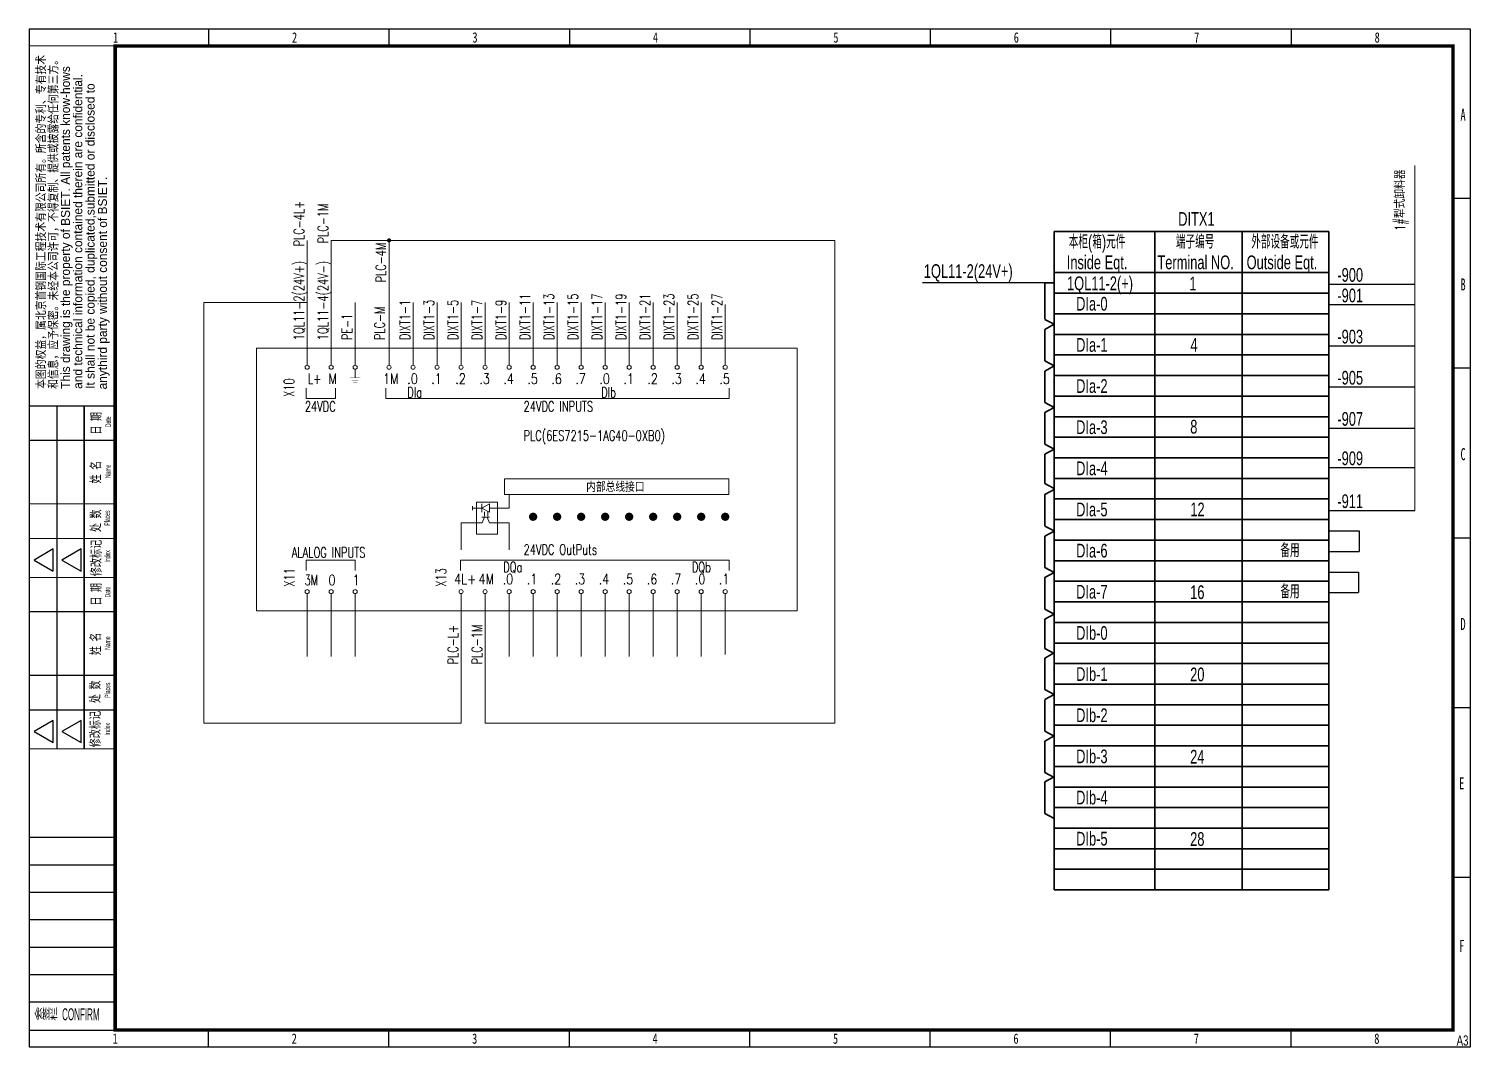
# Model space of a CAD drawing. Header units: millimetres. Extents: x 6333 to 49538, y -3842 to 24603.
# Drawn here: x 7130.9 to 7551.1, y -3276.9 to -2979.9 of the extents above; entities that cross this region are included whole.
import ezdxf
from ezdxf.enums import TextEntityAlignment as Align

# ---------------------------------------------------------------- set-up
doc = ezdxf.new("R2010")
doc.units = ezdxf.units.MM
doc.linetypes.add('DASHED', pattern=[0.75, 0.5, -0.25])
for name, color, linetype, lineweight in [('000自动化文字', 7, 'Continuous', 25), ('000自动化暂时锁定', 7, 'Continuous', 35), ('图框', 7, 'Continuous', 13)]:
    doc.layers.add(name, color=color, linetype=linetype, lineweight=lineweight)
doc.layers.add('TK', color=7, linetype='Continuous')
doc.layers.add('模板-签名-公用', color=3, linetype='Continuous')
doc.styles.add('CIETXT', font='simplex2.shx', dxfattribs={"width": 0.8, "bigfont": 'hztxt.shx'})
doc.styles.add('LZ-Roman', font='bsdi_xw.shx')
doc.styles.add('Style-Times New Roman', font='bsdi_xw.shx', dxfattribs={"bigfont": '@bsdi_hz.shx'})
doc.styles.add('Style-仿宋_GB2312', font='')
doc.styles.add('宋体', font='bsdi_xw.shx', dxfattribs={"width": 0.7, "height": 2.5, "bigfont": '@bsdi_hz.shx'})
doc.styles.add('宋体_1', font='bsdi_xw.shx', dxfattribs={"width": 0.7, "height": 2.386364, "bigfont": '@bsdi_hz.shx'})
doc.styles.add('首钢设计院H4', font='BSDI_XW.shx', dxfattribs={"width": 0.7, "height": 4, "bigfont": 'BSDI_HZ.shx'})
doc.styles.add('首钢设计院H5', font='BSDI_XW.shx', dxfattribs={"width": 0.7, "bigfont": 'BSDI_HZ.shx'})
doc.styles.get('Style-仿宋_GB2312').set_extended_font_data('仿宋_GB2312')

# ---------------------------------------------------------------- blocks, each defined once
blk = doc.blocks.new('BSIET_通用图框_A3_1')
at = {"const_width": 0.5}
blk.add_lwpolyline([(-404, 187), (-404, 87)], dxfattribs=at)
at = {"layer": '图框', "color": 7, "linetype": 'Continuous', "lineweight": 25}
for p, q in [((-367.8, 297), (-367.8, 292)), ((-315.2, 297), (-315.2, 292)), ((-262.6, 297), (-262.6, 292)), ((-210, 297), (-210, 292)), ((-157.4, 297), (-157.4, 292)), ((-104.8, 297), (-104.8, 292)), ((-52.2, 297), (-52.2, 292)), ((0, 247.5), (-5, 247.5)), ((0, 198), (-5, 198)), ((-412, 187), (-412, 87)), ((0, 148.5), (-5, 148.5)), ((-413.03, 145.32), (-418.65, 142.07)), ((-413.03, 138.82), (-413.03, 145.32)), ((-404.96, 145.32), (-410.58, 142.07)), ((-404.96, 138.82), (-404.96, 145.32)), ((-418.65, 142.07), (-413.03, 138.82)), ((-410.58, 142.07), (-404.96, 138.82)), ((0, 99), (-5, 99)), ((-413.03, 95.32), (-418.65, 92.07)), ((-413.03, 88.82), (-413.03, 95.32)), ((-404.96, 95.32), (-410.58, 92.07)), ((-404.96, 88.82), (-404.96, 95.32)), ((-418.65, 92.07), (-413.03, 88.82)), ((-410.58, 92.07), (-404.96, 88.82)), ((0, 49.5), (-5, 49.5)), ((-367.8, 0), (-367.8, 5)), ((-315.2, 0), (-315.2, 5)), ((-262.6, 0), (-262.6, 5)), ((-210, 0), (-210, 5)), ((-157.4, 0), (-157.4, 5)), ((-104.8, 0), (-104.8, 5)), ((-52.2, 0), (-52.2, 5))]:
    blk.add_line(p, q, dxfattribs=at)
at = {"layer": '图框', "color": 7, "linetype": 'Continuous', "lineweight": 20}
blk.add_line((-420, 292), (-395, 292), dxfattribs=at)
blk.add_line((-420, 292), (-395, 292), dxfattribs=at)
blk.add_line((-420, 292), (-395, 292), dxfattribs=at)
blk.add_line((-420, 292), (-395, 292), dxfattribs=at)
at = {"layer": '图框', "color": 7, "lineweight": 25}
for p, q in [((-420.12, 61.21), (-395.12, 61.21)), ((-420, 61.21), (-395, 61.21)), ((-420, 61.21), (-395, 61.21)), ((-420, 61.21), (-395, 61.21)), ((-420.02, 53.21), (-395.02, 53.21)), ((-420.02, 53.21), (-395.02, 53.21)), ((-420.02, 53.21), (-395.02, 53.21)), ((-420, 53.21), (-395, 53.21)), ((-420, 45.21), (-395, 45.21)), ((-420, 37.21), (-395, 37.21)), ((-420, 29.21), (-395, 29.21)), ((-420, 21.21), (-395, 21.21)), ((-420, 13.21), (-395, 13.21)), ((-420, 5), (-395, 5))]:
    blk.add_line(p, q, dxfattribs=at)
at = {"layer": '图框', "lineweight": 25}
blk.add_lwpolyline([(-420, 297), (0, 297), (0, 0), (-420, 0)], close=True, dxfattribs=at)
at = {"layer": '图框', "const_width": 1}
blk.add_lwpolyline([(-395, 292), (-5, 292), (-5, 5), (-395, 5)], close=True, dxfattribs=at)
at = {"layer": '图框', "const_width": 0.35}
for points in [[(-420, 187), (-395, 187)], [(-420, 177), (-395, 177)], [(-420, 158.45), (-395, 158.45)], [(-420, 148.35), (-395, 148.35)], [(-420, 137), (-395, 137)], [(-420, 127), (-395, 127)], [(-420, 108.45), (-395, 108.45)], [(-420, 98.35), (-395, 98.35)], [(-420, 87), (-395, 87)]]:
    blk.add_lwpolyline(points, dxfattribs=at)
at = {"layer": 'TK', "style": '宋体_1', "width": 0.7, "flags": 3}
for tag, p in [('LZCO_NGZBS-W50-H30-D10_T7', (-43.87, 279.75)), ('LZCO_NJN-W50-H30-D10_T7', (-42.73, 248.65))]:
    blk.add_attdef(tag, text='', height=3, dxfattribs=at).set_placement(p, align=Align.MIDDLE_CENTER)
at = {"layer": 'TK', "lineweight": 25, "style": '宋体', "width": 0.7, "flags": 3}
for tag, p in [('LZHQ_N会签6_T6_H6', (-407.25, 57.08)), ('LZHQ_N会签5_T6_H6', (-407.25, 49.08)), ('LZHQ_N会签4_T6_H6', (-407.25, 41.08)), ('LZHQ_N会签3_T6_H6', (-407.25, 33.08)), ('LZHQ_N会签2_T6_H6', (-407.25, 25.08)), ('LZHQ_N会签1_T6_H6', (-407.25, 17.08))]:
    blk.add_attdef(tag, text='', height=2.5, dxfattribs=at).set_placement(p, align=Align.MIDDLE)
at = {"layer": '图框', "color": 7, "linetype": 'Continuous', "lineweight": 25}
for s, height, style, width, p in [('1', 3, 'Style-仿宋_GB2312', 0.733334, (-394.89, 294.49)), ('2', 3, 'Style-仿宋_GB2312', 0.733334, (-342.7, 294.49)), ('3', 3, 'Style-仿宋_GB2312', 0.733334, (-290.1, 294.49)), ('4', 3, 'Style-仿宋_GB2312', 0.733334, (-237.5, 294.49)), ('5', 3, 'Style-仿宋_GB2312', 0.733334, (-184.9, 294.49)), ('6', 3, 'Style-仿宋_GB2312', 0.733334, (-132.3, 294.49)), ('7', 3, 'Style-仿宋_GB2312', 0.733334, (-79.7, 294.49)), ('8', 3, 'Style-仿宋_GB2312', 0.733334, (-27.1, 294.49)), ('A', 3.5, 'Style-仿宋_GB2312', 0.628572, (-2.07, 271.95)), ('B', 3.5, 'Style-仿宋_GB2312', 0.628572, (-2.07, 222.45)), ('C', 3.5, 'Style-仿宋_GB2312', 0.628572, (-2.07, 172.95)), ('D', 3.5, 'Style-仿宋_GB2312', 0.628572, (-2.07, 123.45)), ('E', 3.5, 'Style-仿宋_GB2312', 0.628572, (-2.43, 76.97)), ('F', 3.5, 'Style-仿宋_GB2312', 0.628572, (-2.43, 29.56)), ('1', 3, 'Style-仿宋_GB2312', 0.733334, (-395, 2.5)), ('2', 3, 'Style-仿宋_GB2312', 0.733334, (-342.8, 2.5)), ('3', 3, 'Style-仿宋_GB2312', 0.733334, (-290.2, 2.5)), ('4', 3, 'Style-仿宋_GB2312', 0.733334, (-237.6, 2.5)), ('5', 3, 'Style-仿宋_GB2312', 0.733334, (-185, 2.5)), ('6', 3, 'Style-仿宋_GB2312', 0.733334, (-132.4, 2.5)), ('7', 3, 'Style-仿宋_GB2312', 0.733334, (-79.8, 2.5)), ('8', 3, 'Style-仿宋_GB2312', 0.733334, (-27.2, 2.5)), ('A3', 3, 'Style-Times New Roman', 0.7, (-2.23, 1.95))]:
    blk.add_text(s, height=height, dxfattribs=dict(at, style=style, width=width)).set_placement(p, align=Align.MIDDLE_CENTER)
at = {"layer": '图框', "color": 7, "linetype": 'Continuous', "lineweight": 20, "style": 'Style-仿宋_GB2312', "width": 0.807692}
blk.add_text('本图的权益，属北京首钢国际工程技术有限公司所有。所含的专利、专有技术', height=2.6, rotation=90, dxfattribs=at).set_placement((-418, 192), align=Align.TOP_LEFT)
at = {"layer": '图框', "color": 7, "linetype": 'Continuous'}
for s, height, style, width, p in [('和信息，应予保密。未经本公司许可，不得复制、提供或披露给任何第三方。', 2.6, 'Style-仿宋_GB2312', 0.807692, (-411.8, 192)), ('Name', 1.6, 'Style-Times New Roman', 0.55, (-396.29, 165.99)), ('Places', 1.6, 'Style-Times New Roman', 0.55, (-396.54, 152.12)), ('Index', 1.6, 'Style-Times New Roman', 0.55, (-396.43, 141.36)), ('Name', 1.6, 'Style-Times New Roman', 0.55, (-396.44, 115.88)), ('Places', 1.6, 'Style-Times New Roman', 0.55, (-396.43, 101.92)), ('Index', 1.6, 'Style-Times New Roman', 0.55, (-396.46, 90.97))]:
    blk.add_text(s, height=height, rotation=90, dxfattribs=dict(at, style=style, width=width)).set_placement(p)
at = {"layer": '图框', "color": 7, "linetype": 'Continuous', "lineweight": 20, "style": 'LZ-Roman'}
for s, p in [('This drawing is the property of BSIET. All patents know-hows', (-410.8, 192)), ('and technical information contained therein are confidential.', (-407.2, 192)), ('It shall not be copied, duplicated,submitted or disclosed to ', (-403.6, 192))]:
    blk.add_text(s, height=2.6, rotation=90, dxfattribs=at).set_placement(p, align=Align.TOP_LEFT)
at = {"layer": '图框', "color": 7, "linetype": 'Continuous', "style": 'LZ-Roman'}
blk.add_text('anythird party without consent of BSIET.', height=2.6, rotation=90, dxfattribs=at).set_placement((-397.4, 191.84))
at = {"layer": '图框', "color": 7, "linetype": 'Continuous', "lineweight": 20, "style": 'Style-仿宋_GB2312', "width": 0.678571}
for s, p in [('日 期', (-399.21, 178.68)), ('姓 名', (-399.32, 164.4)), ('处 数', (-399.32, 150.23)), ('修改标记', (-399.21, 137.34)), ('日 期', (-399.21, 128.79)), ('姓 名', (-399.38, 114.34)), ('处 数', (-399.49, 100.34)), ('修改标记', (-399.49, 87.45))]:
    blk.add_text(s, height=2.8, rotation=90, dxfattribs=at).set_placement(p)
at = {"layer": '图框', "color": 7, "linetype": 'Continuous', "lineweight": 25, "style": 'Style-Times New Roman', "width": 0.55}
for p in [(-396.24, 180.85), (-396.4, 131.18)]:
    blk.add_text('Date', height=1.6, rotation=90, dxfattribs=at).set_placement(p)
at = {"layer": '图框', "color": 7, "lineweight": 25, "style": 'Style-Times New Roman', "width": 0.5}
blk.add_text('会签栏  CONFIRM', height=3.5, dxfattribs=at).set_placement((-418.59, 7.85))
at = {"layer": '模板-签名-公用', "style": '宋体', "width": 0.7, "flags": 3}
blk.add_attdef('LZFRAME', (-40.91, 2.06), '', height=3, dxfattribs=at)
at = {"layer": '模板-签名-公用', "style": '宋体', "width": 0.7}
blk.add_attdef('LZTQINS', text='', height=2, dxfattribs=at).set_placement((-5, 5), align=Align.MIDDLE)

msp = doc.modelspace()

# ---------------------------------------------------------------- linework, layer by layer
at = {"lineweight": 9}
for p, q in [((7534.98, -3120.34), (7534.98, -3019.79)), ((7219.04, -3078.01), (7219.04, -3059.68)), ((7226.04, -3078.01), (7226.04, -3059.68)), ((7242.91, -3078.01), (7242.91, -3059.68)), ((7249.91, -3078.01), (7249.91, -3059.68)), ((7256.91, -3078.01), (7256.91, -3059.68)), ((7263.91, -3078.01), (7263.91, -3059.68)), ((7270.91, -3078.01), (7270.91, -3059.68)), ((7277.91, -3078.01), (7277.91, -3059.68)), ((7284.91, -3078.01), (7284.91, -3059.68)), ((7291.91, -3078.01), (7291.91, -3059.68)), ((7298.91, -3078.01), (7298.91, -3059.68)), ((7305.91, -3078.01), (7305.91, -3059.68)), ((7312.91, -3078.01), (7312.91, -3059.68)), ((7319.91, -3078.01), (7319.91, -3059.68)), ((7326.91, -3078.01), (7326.91, -3059.68)), ((7226.04, -3081.74), (7226.04, -3079.21)), ((7260.28, -3119.08), (7260.28, -3120.27)), ((7260.28, -3119.68), (7262.92, -3119.68)), ((7262.92, -3118.49), (7262.92, -3120.87)), ((7263.75, -3120.76), (7263.75, -3122.03)), ((7264.67, -3120.76), (7264.67, -3122.03)), ((7265.2, -3118.49), (7265.2, -3120.87)), ((7265.2, -3119.68), (7270.91, -3119.68)), ((7256.91, -3131.86), (7256.91, -3123.94)), ((7256.91, -3123.94), (7259.58, -3123.94)), ((7263.05, -3123.94), (7259.58, -3123.94)), ((7262.99, -3122.32), (7265.23, -3122.32)), ((7263.73, -3122.32), (7263.05, -3123.94)), ((7264.49, -3122.32), (7265.17, -3123.94)), ((7265.17, -3123.94), (7268.64, -3123.94)), ((7270.91, -3123.94), (7268.64, -3123.94)), ((7270.91, -3131.86), (7270.91, -3123.94)), ((7212.04, -3144.63), (7212.04, -3162.95)), ((7219.04, -3144.63), (7219.04, -3162.95)), ((7219.04, -3144.63), (7219.04, -3162.95)), ((7226.04, -3144.63), (7226.04, -3162.95)), ((7270.91, -3144.63), (7270.91, -3162.95)), ((7277.91, -3144.63), (7277.91, -3162.95)), ((7284.91, -3144.63), (7284.91, -3162.95)), ((7291.91, -3144.63), (7291.91, -3162.95)), ((7298.91, -3144.63), (7298.91, -3162.95)), ((7305.91, -3144.63), (7305.91, -3162.95)), ((7312.91, -3144.63), (7312.91, -3162.95)), ((7319.91, -3144.63), (7319.91, -3162.95)), ((7326.91, -3144.63), (7326.91, -3162.95)), ((7333.9, -3144.63), (7333.9, -3162.35))]:
    msp.add_line(p, q, dxfattribs=at)
at = {"color": 240, "lineweight": 9, "true_color": 0xed1f24}
for p, q in [((7212.04, -3059.68), (7212.04, -3041.61)), ((7212.04, -3078.01), (7212.04, -3059.68)), ((7256.91, -3144.63), (7256.91, -3162.95))]:
    msp.add_line(p, q, dxfattribs=at)
at = {"color": 3, "lineweight": 9}
for p, q in [((7235.91, -3078.01), (7235.91, -3041.61)), ((7263.91, -3144.63), (7263.91, -3162.95))]:
    msp.add_line(p, q, dxfattribs=at)
at = {"lineweight": 30}
msp.add_line((7429.75, -3053.94), (7391.42, -3053.94), dxfattribs=at)
at = {"color": 1, "lineweight": 9}
msp.add_line((7333.9, -3078.01), (7333.9, -3060.28), dxfattribs=at)
at = {"color": 3, "lineweight": 9}
for points in [[(7219.04, -3078.01), (7219.04, -3041.61), (7362.75, -3041.61)], [(7263.91, -3162.95), (7263.91, -3182.4), (7365.85, -3182.4), (7365.85, -3041.61), (7362.75, -3041.61)]]:
    msp.add_lwpolyline(points, dxfattribs=at)
at = {"color": 3, "lineweight": 18, "const_width": 0.6}
msp.add_lwpolyline([(7235.61, -3041.61, 1), (7236.21, -3041.61, 1)], format="xyb", close=True, dxfattribs=at)
at = {"color": 240, "lineweight": 9, "true_color": 0xed1f24}
msp.add_lwpolyline([(7256.91, -3162.95), (7256.91, -3182.4), (7181.87, -3182.4), (7181.87, -3059.68), (7212.04, -3059.68)], dxfattribs=at)
at = {"lineweight": 9}
for points in [[(7197.24, -3073.02), (7354.9, -3073.02), (7354.9, -3149.62), (7197.24, -3149.62)], [(7269.52, -3111.19), (7334.92, -3111.19), (7334.92, -3115.76), (7269.52, -3115.76)], [(7261.38, -3118), (7267.54, -3118), (7267.54, -3127.31), (7261.38, -3127.31)]]:
    msp.add_lwpolyline(points, close=True, dxfattribs=at)
at = {"lineweight": 18}
for points, const_width in [([(7224.54, -3081.74), (7227.54, -3081.74)], 0.1), ([(7227, -3082.44), (7225.08, -3082.44)], 0.1), ([(7226.65, -3083.08), (7225.43, -3083.08)], 0.08)]:
    msp.add_lwpolyline(points, dxfattribs=dict(at, const_width=const_width))
at = {"lineweight": 9}
for points in [[(7211.76, -3084.71), (7211.76, -3087.74), (7220.26, -3087.74), (7220.26, -3084.71)], [(7234.96, -3087.74), (7335.08, -3087.74), (7335.08, -3084.71)], [(7234.96, -3087.74), (7234.96, -3084.71)], [(7270.91, -3119.68), (7270.91, -3115.76)], [(7262.92, -3119.68), (7265.2, -3118.49), (7265.2, -3120.87), (7262.92, -3119.68)], [(7211.76, -3137.92), (7211.76, -3134.89), (7226.06, -3134.89), (7226.06, -3137.92)], [(7256.74, -3134.89), (7335.08, -3134.89), (7335.08, -3137.92)], [(7256.74, -3134.89), (7256.74, -3137.92)]]:
    msp.add_lwpolyline(points, dxfattribs=at)
at = {"lineweight": 18, "const_width": 1.2}
for points in [[(7277.31, -3122.21, 1), (7278.51, -3122.21, 1)], [(7284.31, -3122.21, 1), (7285.51, -3122.21, 1)], [(7291.31, -3122.21, 1), (7292.51, -3122.21, 1)], [(7298.31, -3122.21, 1), (7299.51, -3122.21, 1)], [(7305.31, -3122.21, 1), (7306.51, -3122.21, 1)], [(7312.31, -3122.21, 1), (7313.51, -3122.21, 1)], [(7319.31, -3122.21, 1), (7320.51, -3122.21, 1)], [(7326.31, -3122.21, 1), (7327.51, -3122.21, 1)], [(7333.31, -3122.21, 1), (7334.51, -3122.21, 1)]]:
    msp.add_lwpolyline(points, format="xyb", close=True, dxfattribs=at)
at = {"lineweight": 9}
for centre in [(7212.04, -3078.61), (7219.04, -3078.61), (7226.04, -3078.61), (7235.91, -3078.61), (7242.91, -3078.61), (7249.91, -3078.61), (7256.91, -3078.61), (7263.91, -3078.61), (7270.91, -3078.61), (7277.91, -3078.61), (7284.91, -3078.61), (7291.91, -3078.61), (7298.91, -3078.61), (7305.91, -3078.61), (7312.91, -3078.61), (7319.91, -3078.61), (7326.91, -3078.61), (7333.91, -3078.61), (7212.04, -3144.03), (7219.04, -3144.03), (7226.04, -3144.03), (7256.91, -3144.03), (7263.91, -3144.03), (7270.91, -3144.03), (7277.91, -3144.03), (7284.91, -3144.03), (7291.91, -3144.03), (7298.91, -3144.03), (7305.91, -3144.03), (7312.91, -3144.03), (7319.91, -3144.03), (7326.91, -3144.03), (7333.91, -3144.03)]:
    msp.add_circle(centre, 0.6, dxfattribs=at)
at = {"layer": '000自动化文字', "color": 240, "true_color": 0xed1f24}
msp.add_line((7509.84, -3054.34), (7534.98, -3054.34), dxfattribs=at)
at = {"layer": '000自动化文字', "color": 3}
for p, q in [((7509.84, -3060.34), (7534.98, -3060.34)), ((7509.84, -3072.34), (7534.98, -3072.34)), ((7509.84, -3084.34), (7534.98, -3084.34)), ((7509.84, -3096.34), (7534.98, -3096.34)), ((7509.84, -3107.83), (7534.98, -3107.83)), ((7509.84, -3120.34), (7534.98, -3120.34)), ((7509.84, -3126.34), (7518.68, -3126.34)), ((7518.68, -3126.34), (7518.68, -3132.34)), ((7509.84, -3132.34), (7518.68, -3132.34)), ((7509.84, -3138.34), (7518.56, -3138.34)), ((7518.56, -3138.34), (7518.56, -3144.34)), ((7509.84, -3144.34), (7518.56, -3144.34))]:
    msp.add_line(p, q, dxfattribs=at)
at = {"layer": '000自动化暂时锁定', "linetype": 'Continuous'}
for p, q in [((7429.84, -3039.02), (7509.84, -3039.02)), ((7429.84, -3039.02), (7509.84, -3039.02)), ((7429.84, -3231.03), (7429.84, -3039.02)), ((7459.19, -3231.03), (7459.19, -3039.02)), ((7484.58, -3231.03), (7484.58, -3039.02)), ((7509.84, -3231.03), (7509.84, -3039.02)), ((7429.8, -3053.96), (7427.07, -3053.96)), ((7427.07, -3053.96), (7427.07, -3064.59)), ((7429.84, -3051.02), (7509.84, -3051.02)), ((7429.84, -3057.02), (7509.84, -3057.02)), ((7429.84, -3063.02), (7509.84, -3063.02)), ((7427.06, -3064.64), (7429.83, -3066.08)), ((7429.83, -3066.08), (7427.1, -3067.58)), ((7427.07, -3067.59), (7427.07, -3076.76)), ((7429.84, -3069.02), (7509.84, -3069.02)), ((7429.84, -3075.02), (7509.84, -3075.02)), ((7427.06, -3076.77), (7429.83, -3078.2)), ((7427.07, -3079.73), (7427.07, -3088.91)), ((7429.83, -3078.23), (7427.1, -3079.73)), ((7429.84, -3081.02), (7509.84, -3081.02)), ((7429.84, -3087.02), (7509.84, -3087.02)), ((7427.06, -3088.91), (7429.83, -3090.34)), ((7427.07, -3091.83), (7427.07, -3101.01)), ((7429.83, -3090.33), (7427.1, -3091.83)), ((7429.84, -3093.02), (7509.84, -3093.02)), ((7429.84, -3099.02), (7509.84, -3099.02)), ((7427.06, -3101.01), (7429.83, -3102.45)), ((7427.07, -3103.98), (7427.07, -3112.52)), ((7429.83, -3102.47), (7427.1, -3103.97)), ((7429.84, -3105.02), (7509.84, -3105.02)), ((7427.06, -3112.51), (7429.83, -3113.94)), ((7429.84, -3111.02), (7509.84, -3111.02)), ((7427.07, -3115.73), (7427.07, -3124.9)), ((7429.83, -3114.22), (7427.1, -3115.72)), ((7429.84, -3117.02), (7509.84, -3117.02)), ((7427.06, -3124.91), (7429.83, -3126.34)), ((7429.84, -3123.02), (7509.84, -3123.02)), ((7427.07, -3127.87), (7427.07, -3137.04)), ((7429.83, -3126.37), (7427.1, -3127.86)), ((7429.84, -3129.02), (7509.84, -3129.02)), ((7427.06, -3137.05), (7429.83, -3138.48)), ((7429.83, -3138.47), (7427.1, -3139.97)), ((7429.84, -3135.02), (7509.84, -3135.02)), ((7427.07, -3139.97), (7427.07, -3149.15)), ((7429.84, -3141.02), (7509.84, -3141.02)), ((7429.84, -3147.02), (7509.84, -3147.02)), ((7429.84, -3147.03), (7509.84, -3147.03)), ((7427.06, -3149.15), (7429.83, -3150.58)), ((7429.83, -3150.61), (7427.1, -3152.11)), ((7427.07, -3152.12), (7427.07, -3160.66)), ((7429.84, -3153.03), (7509.84, -3153.03)), ((7429.84, -3159.03), (7509.84, -3159.03)), ((7427.06, -3160.65), (7429.83, -3162.08)), ((7427.07, -3163.41), (7427.07, -3172.59)), ((7429.83, -3161.91), (7427.1, -3163.41)), ((7429.84, -3165.03), (7509.84, -3165.03)), ((7429.84, -3171.03), (7509.84, -3171.03)), ((7427.06, -3172.59), (7429.83, -3174.02)), ((7427.07, -3175.56), (7427.07, -3184.73)), ((7429.83, -3174.05), (7427.1, -3175.55)), ((7429.84, -3177.03), (7509.84, -3177.03)), ((7427.06, -3184.74), (7429.83, -3186.17)), ((7429.84, -3183.03), (7509.84, -3183.03)), ((7427.07, -3187.66), (7427.07, -3196.83)), ((7429.83, -3186.15), (7427.1, -3187.65)), ((7429.84, -3189.03), (7509.84, -3189.03)), ((7427.06, -3196.84), (7429.83, -3198.27)), ((7429.84, -3195.03), (7509.84, -3195.03)), ((7427.07, -3199.56), (7427.07, -3208.73)), ((7429.83, -3198.05), (7427.1, -3199.55)), ((7429.84, -3201.03), (7509.84, -3201.03)), ((7427.06, -3208.74), (7429.83, -3210.17)), ((7429.84, -3207.03), (7509.84, -3207.03)), ((7429.84, -3213.03), (7509.84, -3213.03)), ((7429.84, -3219.03), (7509.84, -3219.03)), ((7429.84, -3225.03), (7509.84, -3225.03)), ((7429.84, -3231.03), (7509.84, -3231.03))]:
    msp.add_line(p, q, dxfattribs=at)

# ---------------------------------------------------------------- block references
at = {"layer": '图框', "linetype": 'DASHED'}
msp.add_blockref('BSIET_通用图框_A3_1', (7551.07, -3276.91), dxfattribs=at)

# ---------------------------------------------------------------- texts
at = {"lineweight": 0, "style": 'CIETXT', "width": 0.7}
for s, p in [('1#犁式卸料器', (7532.08, -3038.81)), ('PLC-4L+', (7211.15, -3043.39)), ('PLC-1M', (7218.15, -3042.49)), ('PLC-4M', (7235.02, -3053.89)), ('1QL11-4(24V-)', (7218.15, -3070.72)), ('DIXT1-11', (7277.02, -3070.72)), ('DIXT1-13', (7284.02, -3070.72)), ('DIXT1-15', (7291.02, -3070.72)), ('DIXT1-17', (7298.02, -3070.72)), ('DIXT1-19', (7305.02, -3070.72)), ('DIXT1-21', (7312.02, -3070.72)), ('DIXT1-23', (7319.02, -3070.72)), ('DIXT1-25', (7326.02, -3070.72)), ('DIXT1-27', (7333.02, -3070.72)), ('PLC-M', (7234.66, -3070.72)), ('DIXT1-1', (7242.02, -3070.72)), ('DIXT1-3', (7249.02, -3070.72)), ('DIXT1-5', (7256.02, -3070.72)), ('DIXT1-7', (7263.02, -3070.72)), ('DIXT1-9', (7270.02, -3070.72)), ('PE-1', (7225.15, -3070.72)), ('X10', (7208.26, -3087.26)), ('X11', (7208.37, -3142.6)), ('X13', (7252.58, -3142.6)), ('PLC-L+', (7256.02, -3165.29)), ('PLC-1M', (7263.02, -3165.29))]:
    msp.add_text(s, height=3, rotation=90, dxfattribs=at).set_placement(p)
at = {"color": 1, "lineweight": 0, "style": 'CIETXT', "width": 0.7}
msp.add_text('1QL11-2(24V+)', height=3, rotation=90, dxfattribs=at).set_placement((7211.15, -3070.72))
at = {"lineweight": 0, "style": 'CIETXT'}
for s, width, p in [('L+', 0.7, (7212.3, -3083.46)), ('M', 0.8, (7218.26, -3083.46)), ('1M', 0.8, (7234.14, -3083.46)), ('.0', 0.8, (7241.21, -3083.46)), ('.1', 0.8, (7248.21, -3083.46)), ('.2', 0.8, (7255.21, -3083.46)), ('.3', 0.8, (7262.21, -3083.46)), ('.4', 0.8, (7269.21, -3083.46)), ('.5', 0.8, (7276.21, -3083.46)), ('.6', 0.8, (7283.21, -3083.46)), ('.7', 0.8, (7290.21, -3083.46)), ('.0', 0.8, (7297.21, -3083.46)), ('.1', 0.8, (7304.21, -3083.46)), ('.2', 0.8, (7311.21, -3083.46)), ('.3', 0.8, (7318.21, -3083.46)), ('.4', 0.8, (7325.21, -3083.46)), ('.5', 0.8, (7332.21, -3083.46)), ('DIa', 0.7, (7241.25, -3087.43)), ('DIb', 0.7, (7297.74, -3087.43)), ('24VDC', 0.7, (7211.36, -3091.52)), ('24VDC INPUTS', 0.7, (7275.13, -3091.52)), ('PLC(6ES7215-1AG40-0XB0)', 0.7, (7275.13, -3100.04)), ('内部总线接口', 0.7, (7293.38, -3114.97)), ('24VDC OutPuts', 0.7, (7275.13, -3133.28)), ('ALALOG INPUTS', 0.7, (7207.58, -3134.12)), ('DQa', 0.7, (7269.21, -3138.39)), ('DQb', 0.7, (7324.17, -3138.39)), ('3M', 0.7, (7211.28, -3142.18)), ('0', 0.8, (7218.26, -3142.18)), ('1', 0.8, (7225.26, -3142.18)), ('4L+', 0.8, (7254.89, -3141.89)), ('4M', 0.8, (7262, -3141.89)), ('.0', 0.8, (7269.03, -3141.89)), ('.1', 0.8, (7276.03, -3141.89)), ('.2', 0.8, (7283.03, -3141.89)), ('.3', 0.8, (7290.03, -3141.89)), ('.4', 0.8, (7297.03, -3141.89)), ('.5', 0.8, (7304.03, -3141.89)), ('.6', 0.8, (7311.03, -3141.89)), ('.7', 0.8, (7318.03, -3141.89)), ('.0', 0.8, (7325.03, -3141.89)), ('.1', 0.8, (7332.03, -3141.89))]:
    msp.add_text(s, height=3, dxfattribs=dict(at, width=width)).set_placement(p)
at = {"layer": '000自动化文字', "linetype": 'Continuous', "style": '首钢设计院H4', "width": 0.7}
for s, p in [('DITX1', (7471.27, -3035.36)), ('DIa-0', (7440.79, -3060.09)), ('DIa-1', (7440.79, -3072.09)), ('DIa-2', (7440.79, -3084.09)), ('DIa-3', (7440.79, -3096.09)), ('DIa-4', (7440.79, -3108.09)), ('DIa-5', (7440.79, -3120.09)), ('DIa-6', (7440.79, -3132.09)), ('DIa-7', (7440.79, -3144.09)), ('DIb-0', (7440.79, -3156.1)), ('DIb-1', (7440.79, -3168.1)), ('DIb-2', (7440.79, -3180.1)), ('DIb-3', (7440.79, -3192.1)), ('DIb-4', (7440.79, -3204.1)), ('DIb-5', (7440.79, -3216.1))]:
    msp.add_text(s, height=4, dxfattribs=at).set_placement(p, align=Align.MIDDLE_CENTER)
at = {"layer": '000自动化文字', "color": 240, "true_color": 0xed1f24, "style": '首钢设计院H5', "width": 0.7}
msp.add_text('1QL11-2(24V+)', height=4, dxfattribs=at).set_placement((7391.8, -3052.56))
at = {"layer": '000自动化文字', "color": 1, "style": '首钢设计院H4', "width": 0.7}
msp.add_text('-900', height=4, dxfattribs=at).set_placement((7512.36, -3051.67), align=Align.MIDDLE_LEFT)
at = {"layer": '000自动化文字', "color": 1, "linetype": 'Continuous', "style": '首钢设计院H4', "width": 0.7}
msp.add_text('1QL11-2(+)', height=4, dxfattribs=at).set_placement((7443.17, -3054.13), align=Align.MIDDLE_CENTER)
at = {"layer": '000自动化文字', "style": '首钢设计院H4', "width": 0.7}
for s, p in [('1', (7470.24, -3054.21)), ('4', (7470.56, -3072.09)), ('8', (7470.51, -3095.96)), ('12', (7471.58, -3120.08)), ('16', (7471.53, -3144.2)), ('20', (7471.53, -3168.2)), ('24', (7471.53, -3192.2)), ('28', (7471.53, -3216.2))]:
    msp.add_text(s, height=4, dxfattribs=at).set_placement(p, align=Align.MIDDLE_CENTER)
for s, p in [('-901', (7512.36, -3057.67)), ('-903', (7512.36, -3069.67)), ('-905', (7512.36, -3081.67)), ('-907', (7512.36, -3093.67)), ('-909', (7512.36, -3105.16)), ('-911', (7512.36, -3117.67))]:
    msp.add_text(s, height=4, dxfattribs=at).set_placement(p, align=Align.MIDDLE_LEFT)
at = {"layer": '000自动化文字', "color": 3, "style": '首钢设计院H4', "width": 0.7}
for p in [(7498.55, -3132.02), (7498.55, -3144.02)]:
    msp.add_text('备用', height=4, dxfattribs=at).set_placement(p, align=Align.MIDDLE_CENTER)
at = {"layer": '000自动化暂时锁定', "linetype": 'Continuous', "style": '首钢设计院H4', "width": 0.7}
for s, p in [('本柜(箱)元件', (7442.32, -3042.01)), ('端子编号', (7470.89, -3042.01)), ('外部设备或元件', (7497.06, -3042.01)), ('Inside Eqt.', (7442.32, -3048.01)), ('Terminal NO.', (7471.03, -3048.01)), ('Outside Eqt.', (7496.21, -3048.01))]:
    msp.add_text(s, height=4, dxfattribs=at).set_placement(p, align=Align.MIDDLE_CENTER)

doc.saveas('drawing.dxf')
